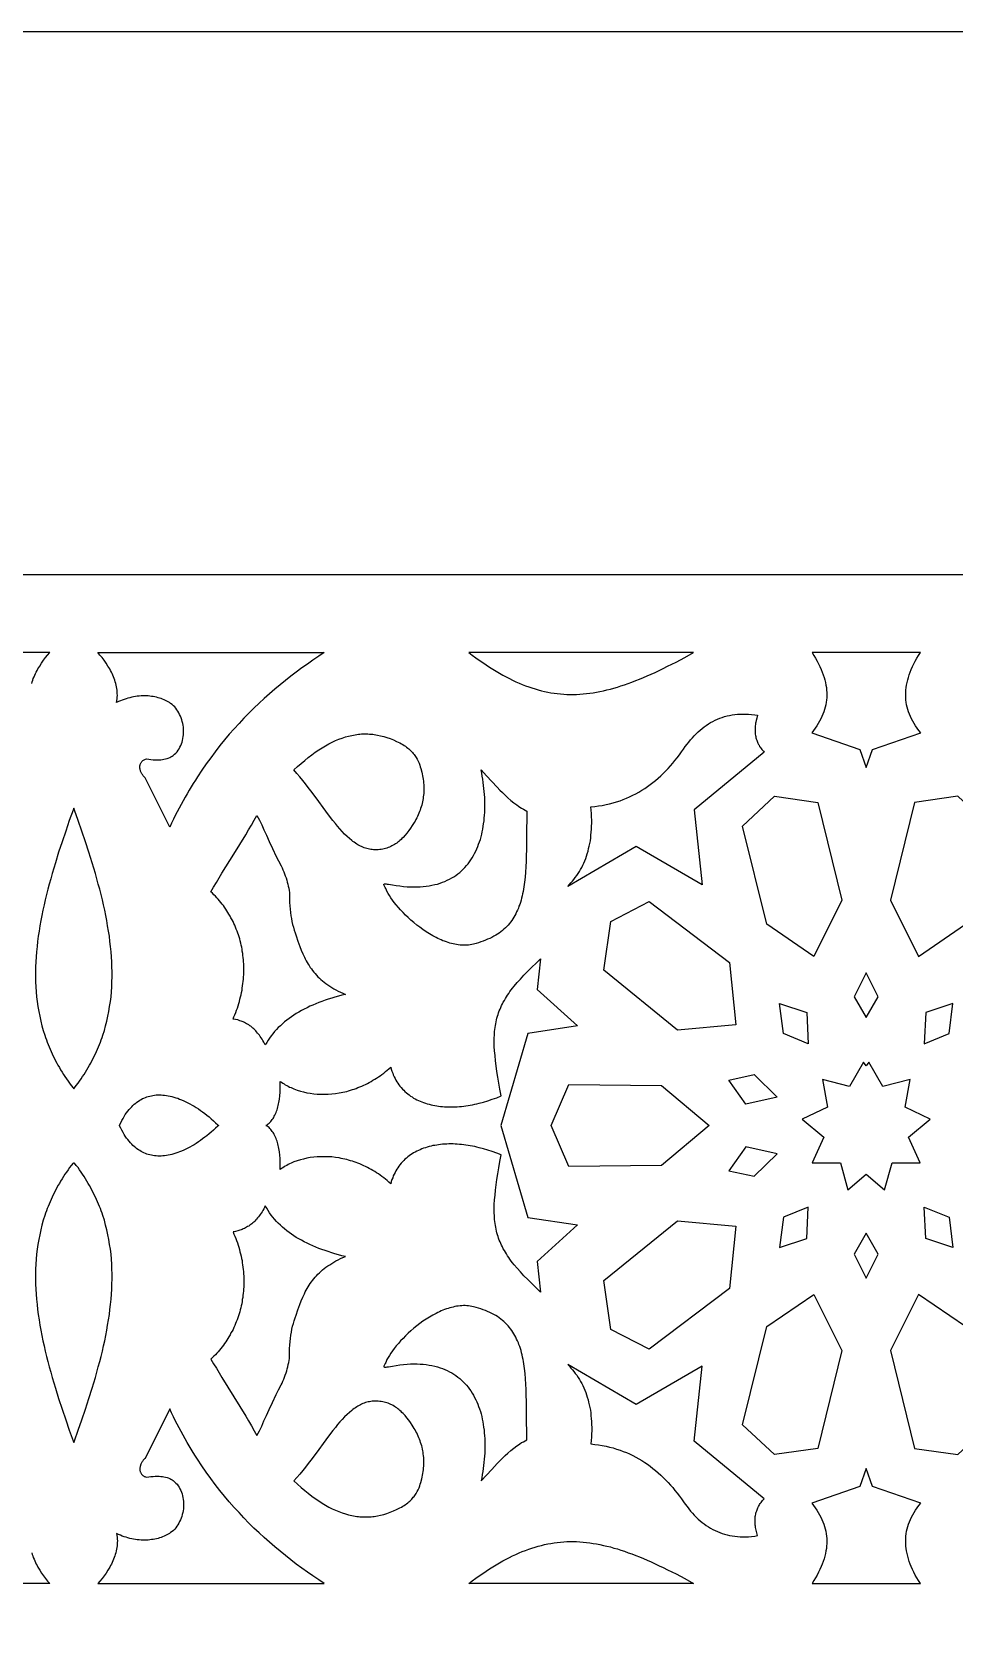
# Model space of a CAD drawing. Extents: x -580 to 580, y -400 to 400.
# Drawn here: x 150.5 to 209.9, y 297.4 to 400 of the extents above; entities that cross this region are included whole.
import ezdxf

# ---------------------------------------------------------------- set-up
doc = ezdxf.new("R2010")
doc.units = 0
doc.layers.add('LAYER_1', color=18, linetype='CONTINUOUS')
doc.layers.add('LAYER_2', color=174, linetype='CONTINUOUS')

msp = doc.modelspace()

# ---------------------------------------------------------------- linework, layer by layer
at = {"layer": 'LAYER_1'}
for points in [[(-580, -400), (580, -400), (580, 400), (-580, 400)], [(169.35, 360), (168.99, 359.76), (168.62, 359.51), (168.26, 359.26), (167.91, 359.01), (167.55, 358.74), (167.2, 358.48), (166.85, 358.2), (166.5, 357.92), (166.16, 357.64), (165.82, 357.34), (165.48, 357.04), (165.15, 356.74), (164.82, 356.42), (164.5, 356.1), (164.17, 355.77), (163.86, 355.43), (163.54, 355.09), (163.23, 354.73), (162.93, 354.37), (162.63, 354), (162.33, 353.61), (162.04, 353.22), (161.75, 352.82), (161.47, 352.41), (161.19, 351.99), (161.05, 351.78), (160.91, 351.56), (160.78, 351.34), (160.65, 351.12), (160.52, 350.9), (160.38, 350.67), (160.26, 350.44), (160.13, 350.21), (160, 349.97), (159.88, 349.73), (159.75, 349.49), (159.63, 349.25), (159.51, 349), (159.39, 348.75), (157.81, 351.93), (157.77, 351.97), (157.73, 352.01), (157.69, 352.05), (157.66, 352.09), (157.63, 352.13), (157.6, 352.18), (157.57, 352.22), (157.55, 352.27), (157.53, 352.31), (157.51, 352.36), (157.5, 352.4), (157.49, 352.45), (157.48, 352.49), (157.47, 352.54), (157.47, 352.58), (157.47, 352.63), (157.47, 352.67), (157.47, 352.71), (157.48, 352.75), (157.49, 352.79), (157.51, 352.83), (157.53, 352.87), (157.55, 352.91), (157.57, 352.94), (157.6, 352.98), (157.63, 353.01), (157.66, 353.04), (157.7, 353.06), (157.74, 353.09), (157.79, 353.11), (157.84, 353.13), (157.89, 353.15), (158.04, 353.12), (158.18, 353.1), (158.32, 353.09), (158.45, 353.08), (158.58, 353.08), (158.7, 353.08), (158.81, 353.09), (158.92, 353.1), (159.02, 353.12), (159.12, 353.14), (159.22, 353.16), (159.3, 353.19), (159.39, 353.23), (159.47, 353.27), (159.54, 353.31), (159.61, 353.36), (159.7, 353.44), (159.79, 353.52), (159.86, 353.6), (159.93, 353.7), (160, 353.79), (160.05, 353.9), (160.1, 354), (160.15, 354.11), (160.19, 354.22), (160.22, 354.34), (160.24, 354.46), (160.26, 354.58), (160.28, 354.7), (160.28, 354.82), (160.28, 354.94), (160.28, 355.07), (160.27, 355.19), (160.25, 355.31), (160.23, 355.43), (160.2, 355.55), (160.17, 355.67), (160.13, 355.79), (160.08, 355.9), (160.03, 356.01), (159.98, 356.11), (159.92, 356.22), (159.85, 356.31), (159.78, 356.41), (159.71, 356.49), (159.63, 356.57), (159.54, 356.65), (159.45, 356.72), (159.37, 356.77), (159.29, 356.82), (159.21, 356.87), (159.12, 356.91), (159.03, 356.95), (158.93, 356.99), (158.84, 357.03), (158.74, 357.06), (158.64, 357.09), (158.54, 357.12), (158.43, 357.14), (158.32, 357.16), (158.22, 357.17), (158.11, 357.19), (158, 357.2), (157.88, 357.2), (157.77, 357.2), (157.65, 357.2), (157.54, 357.2), (157.42, 357.19), (157.3, 357.18), (157.18, 357.16), (157.06, 357.14), (156.94, 357.12), (156.82, 357.09), (156.7, 357.06), (156.58, 357.02), (156.46, 356.98), (156.33, 356.94), (156.21, 356.89), (156.09, 356.84), (155.97, 356.78), (155.99, 356.9), (156, 357.01), (156.01, 357.13), (156.02, 357.24), (156.01, 357.35), (156.01, 357.46), (156, 357.57), (155.98, 357.68), (155.96, 357.79), (155.94, 357.9), (155.91, 358.01), (155.88, 358.12), (155.85, 358.22), (155.81, 358.33), (155.77, 358.43), (155.73, 358.54), (155.68, 358.64), (155.63, 358.74), (155.58, 358.84), (155.53, 358.94), (155.41, 359.13), (155.29, 359.32), (155.16, 359.5), (155.03, 359.67), (154.89, 359.84), (154.75, 360)], [(178.66, 360), (178.89, 359.83), (179.11, 359.66), (179.34, 359.5), (179.56, 359.35), (179.78, 359.2), (180, 359.06), (180.22, 358.92), (180.43, 358.79), (180.65, 358.66), (180.86, 358.54), (181.07, 358.43), (181.28, 358.32), (181.49, 358.22), (181.7, 358.12), (181.91, 358.03), (182.11, 357.94), (182.32, 357.86), (182.53, 357.79), (182.73, 357.72), (182.94, 357.65), (183.14, 357.59), (183.34, 357.54), (183.55, 357.49), (183.75, 357.45), (183.96, 357.41), (184.16, 357.38), (184.37, 357.35), (184.57, 357.33), (184.78, 357.31), (184.99, 357.3), (185.19, 357.3), (185.4, 357.3), (185.61, 357.3), (185.82, 357.32), (186.04, 357.33), (186.25, 357.35), (186.46, 357.38), (186.68, 357.41), (186.9, 357.45), (187.12, 357.49), (187.34, 357.54), (187.56, 357.59), (187.79, 357.64), (188.01, 357.71), (188.24, 357.77), (188.47, 357.85), (188.71, 357.92), (188.94, 358.01), (189.18, 358.09), (189.43, 358.19), (189.67, 358.28), (189.92, 358.39), (190.17, 358.49), (190.42, 358.61), (190.68, 358.72), (190.94, 358.85), (191.2, 358.97), (191.47, 359.11), (191.74, 359.24), (192.02, 359.38), (192.58, 359.68), (193.15, 360)], [(204.28, 352.58), (204.69, 353.75), (207.79, 354.82), (207.67, 354.97), (207.56, 355.12), (207.46, 355.27), (207.37, 355.42), (207.28, 355.57), (207.2, 355.72), (207.13, 355.87), (207.07, 356.02), (207.01, 356.17), (206.96, 356.33), (206.92, 356.48), (206.88, 356.63), (206.86, 356.79), (206.84, 356.94), (206.82, 357.1), (206.82, 357.26), (206.82, 357.42), (206.83, 357.58), (206.85, 357.74), (206.87, 357.9), (206.91, 358.06), (206.95, 358.23), (207, 358.4), (207.05, 358.57), (207.11, 358.74), (207.18, 358.91), (207.26, 359.09), (207.35, 359.27), (207.44, 359.45), (207.54, 359.63), (207.65, 359.81), (207.77, 360), (204.28, 360), (200.79, 360), (200.9, 359.81), (201.01, 359.63), (201.11, 359.45), (201.21, 359.27), (201.29, 359.09), (201.37, 358.91), (201.44, 358.74), (201.5, 358.57), (201.56, 358.4), (201.61, 358.23), (201.65, 358.06), (201.68, 357.9), (201.71, 357.74), (201.72, 357.58), (201.73, 357.42), (201.74, 357.26), (201.73, 357.1), (201.72, 356.94), (201.7, 356.79), (201.67, 356.63), (201.64, 356.48), (201.59, 356.33), (201.54, 356.17), (201.49, 356.02), (201.42, 355.87), (201.35, 355.72), (201.27, 355.57), (201.19, 355.42), (201.09, 355.27), (200.99, 355.12), (200.88, 354.97), (200.77, 354.82), (203.86, 353.75)], [(185.04, 344.93), (185.15, 345.04), (185.25, 345.15), (185.35, 345.27), (185.44, 345.38), (185.53, 345.5), (185.62, 345.63), (185.71, 345.75), (185.79, 345.88), (185.87, 346.01), (185.94, 346.15), (186.01, 346.29), (186.08, 346.43), (186.14, 346.58), (186.2, 346.73), (186.25, 346.88), (186.3, 347.03), (186.35, 347.19), (186.39, 347.36), (186.43, 347.53), (186.47, 347.7), (186.5, 347.87), (186.52, 348.05), (186.54, 348.23), (186.56, 348.42), (186.57, 348.61), (186.58, 348.8), (186.59, 349), (186.59, 349.2), (186.58, 349.41), (186.57, 349.62), (186.56, 349.83), (186.54, 350.05), (186.79, 350.07), (187.03, 350.11), (187.27, 350.15), (187.51, 350.2), (187.74, 350.25), (187.97, 350.31), (188.19, 350.37), (188.41, 350.45), (188.62, 350.53), (188.83, 350.61), (189.03, 350.7), (189.24, 350.8), (189.43, 350.9), (189.63, 351.01), (189.81, 351.12), (190, 351.24), (190.18, 351.36), (190.36, 351.49), (190.53, 351.62), (190.7, 351.76), (190.87, 351.91), (191.04, 352.05), (191.2, 352.21), (191.35, 352.36), (191.51, 352.53), (191.66, 352.69), (191.81, 352.87), (191.95, 353.04), (192.1, 353.22), (192.24, 353.4), (192.37, 353.59), (192.51, 353.78), (192.62, 353.94), (192.73, 354.09), (192.85, 354.23), (192.96, 354.38), (193.08, 354.51), (193.2, 354.64), (193.32, 354.77), (193.45, 354.88), (193.58, 355), (193.71, 355.11), (193.84, 355.21), (193.97, 355.3), (194.11, 355.4), (194.25, 355.48), (194.39, 355.56), (194.54, 355.63), (194.69, 355.7), (194.84, 355.76), (194.99, 355.82), (195.15, 355.87), (195.31, 355.91), (195.47, 355.95), (195.64, 355.98), (195.81, 356), (195.98, 356.02), (196.16, 356.03), (196.33, 356.03), (196.52, 356.03), (196.7, 356.02), (196.89, 356.01), (197.09, 355.98), (197.28, 355.96), (197.23, 355.78), (197.18, 355.61), (197.17, 355.52), (197.15, 355.44), (197.14, 355.36), (197.13, 355.28), (197.12, 355.19), (197.11, 355.11), (197.11, 355.03), (197.11, 354.96), (197.12, 354.88), (197.12, 354.8), (197.13, 354.73), (197.14, 354.65), (197.16, 354.58), (197.17, 354.5), (197.19, 354.43), (197.22, 354.36), (197.24, 354.29), (197.27, 354.22), (197.3, 354.15), (197.33, 354.08), (197.37, 354.02), (197.41, 353.95), (197.45, 353.89), (197.5, 353.82), (197.54, 353.76), (197.59, 353.7), (197.65, 353.64), (197.7, 353.58), (193.2, 349.87), (193.7, 345.02), (189.46, 347.49)], [(167.38, 352.43), (167.62, 352.65), (167.86, 352.85), (168.09, 353.05), (168.32, 353.23), (168.55, 353.4), (168.77, 353.57), (168.99, 353.72), (169.21, 353.86), (169.43, 353.99), (169.65, 354.11), (169.87, 354.22), (170.08, 354.32), (170.29, 354.41), (170.5, 354.49), (170.71, 354.56), (170.92, 354.61), (171.13, 354.66), (171.24, 354.68), (171.34, 354.7), (171.44, 354.72), (171.55, 354.73), (171.65, 354.74), (171.75, 354.75), (171.85, 354.75), (171.96, 354.75), (172.06, 354.75), (172.16, 354.75), (172.26, 354.74), (172.37, 354.74), (172.47, 354.73), (172.57, 354.71), (172.67, 354.7), (172.78, 354.68), (172.98, 354.64), (173.19, 354.58), (173.39, 354.52), (173.6, 354.45), (173.81, 354.37), (174.01, 354.27), (174.22, 354.17), (174.32, 354.12), (174.41, 354.07), (174.5, 354.01), (174.58, 353.96), (174.66, 353.9), (174.73, 353.84), (174.8, 353.79), (174.87, 353.73), (174.93, 353.67), (174.99, 353.61), (175.04, 353.55), (175.09, 353.49), (175.14, 353.43), (175.19, 353.37), (175.27, 353.24), (175.34, 353.12), (175.4, 353), (175.46, 352.87), (175.5, 352.75), (175.54, 352.64), (175.58, 352.52), (175.63, 352.3), (175.66, 352.18), (175.69, 352.06), (175.71, 351.95), (175.73, 351.83), (175.74, 351.71), (175.75, 351.6), (175.76, 351.48), (175.77, 351.37), (175.77, 351.25), (175.77, 351.14), (175.76, 351.03), (175.76, 350.92), (175.75, 350.81), (175.73, 350.7), (175.72, 350.59), (175.7, 350.48), (175.68, 350.38), (175.65, 350.27), (175.63, 350.16), (175.6, 350.06), (175.56, 349.95), (175.53, 349.85), (175.49, 349.75), (175.45, 349.64), (175.4, 349.54), (175.36, 349.44), (175.31, 349.34), (175.26, 349.24), (175.2, 349.14), (175.15, 349.04), (175.02, 348.85), (174.91, 348.68), (174.8, 348.52), (174.68, 348.36), (174.56, 348.22), (174.43, 348.08), (174.36, 348.01), (174.3, 347.95), (174.23, 347.89), (174.16, 347.83), (174.09, 347.78), (174.02, 347.72), (173.94, 347.67), (173.87, 347.62), (173.79, 347.58), (173.71, 347.54), (173.63, 347.5), (173.55, 347.46), (173.47, 347.43), (173.38, 347.4), (173.3, 347.37), (173.21, 347.35), (173.12, 347.33), (173.02, 347.31), (172.93, 347.3), (172.83, 347.29), (172.73, 347.29), (172.62, 347.29), (172.53, 347.29), (172.44, 347.3), (172.35, 347.31), (172.27, 347.32), (172.18, 347.34), (172.09, 347.36), (172.01, 347.39), (171.92, 347.42), (171.84, 347.45), (171.76, 347.49), (171.68, 347.52), (171.6, 347.57), (171.52, 347.61), (171.44, 347.66), (171.36, 347.71), (171.28, 347.77), (171.2, 347.83), (171.12, 347.89), (170.97, 348.02), (170.82, 348.15), (170.66, 348.3), (170.51, 348.46), (170.36, 348.63), (170.21, 348.8), (170.07, 348.99), (169.91, 349.17), (169.76, 349.37), (169.46, 349.78), (168.82, 350.64), (168.49, 351.09), (168.31, 351.31), (168.14, 351.54), (167.96, 351.76), (167.77, 351.98), (167.58, 352.21)], [(173.75, 345.03), (173.99, 344.99), (174.23, 344.96), (174.46, 344.93), (174.69, 344.91), (174.91, 344.9), (175.12, 344.89), (175.33, 344.9), (175.53, 344.9), (175.73, 344.92), (175.92, 344.94), (176.11, 344.97), (176.29, 345), (176.47, 345.04), (176.64, 345.08), (176.81, 345.13), (176.97, 345.19), (177.13, 345.25), (177.28, 345.32), (177.43, 345.39), (177.57, 345.47), (177.7, 345.55), (177.83, 345.64), (177.96, 345.73), (178.08, 345.83), (178.2, 345.93), (178.31, 346.04), (178.42, 346.15), (178.52, 346.27), (178.62, 346.39), (178.71, 346.51), (178.8, 346.64), (178.89, 346.77), (178.97, 346.91), (179.04, 347.05), (179.12, 347.19), (179.18, 347.34), (179.25, 347.49), (179.3, 347.64), (179.36, 347.8), (179.41, 347.96), (179.46, 348.12), (179.5, 348.29), (179.53, 348.45), (179.57, 348.62), (179.6, 348.8), (179.62, 348.97), (179.65, 349.15), (179.66, 349.33), (179.68, 349.52), (179.69, 349.7), (179.7, 349.89), (179.7, 350.07), (179.7, 350.26), (179.69, 350.45), (179.69, 350.65), (179.67, 350.84), (179.66, 351.04), (179.64, 351.23), (179.62, 351.43), (179.59, 351.63), (179.57, 351.83), (179.53, 352.03), (179.5, 352.23), (179.46, 352.43), (179.81, 352.05), (180.15, 351.68), (180.49, 351.32), (180.66, 351.14), (180.83, 350.97), (181.01, 350.8), (181.19, 350.63), (181.37, 350.47), (181.56, 350.32), (181.76, 350.18), (181.86, 350.1), (181.96, 350.04), (182.07, 349.97), (182.18, 349.9), (182.29, 349.84), (182.4, 349.78), (182.39, 348.07), (182.39, 347.67), (182.38, 347.29), (182.37, 346.91), (182.36, 346.55), (182.34, 346.19), (182.32, 345.85), (182.29, 345.52), (182.26, 345.2), (182.21, 344.89), (182.19, 344.74), (182.16, 344.59), (182.13, 344.45), (182.1, 344.31), (182.07, 344.17), (182.03, 344.04), (181.99, 343.9), (181.95, 343.77), (181.9, 343.65), (181.86, 343.52), (181.81, 343.4), (181.75, 343.28), (181.7, 343.17), (181.64, 343.05), (181.57, 342.94), (181.5, 342.84), (181.43, 342.73), (181.36, 342.63), (181.28, 342.53), (181.2, 342.44), (181.11, 342.34), (181.02, 342.25), (180.93, 342.17), (180.83, 342.08), (180.73, 342), (180.62, 341.92), (180.51, 341.85), (180.4, 341.78), (180.28, 341.71), (180.15, 341.64), (180.02, 341.58), (179.88, 341.52), (179.74, 341.46), (179.6, 341.4), (179.45, 341.35), (179.29, 341.3), (179.13, 341.25), (178.96, 341.21), (178.86, 341.19), (178.75, 341.17), (178.65, 341.15), (178.54, 341.15), (178.43, 341.14), (178.32, 341.14), (178.21, 341.14), (178.1, 341.15), (177.99, 341.16), (177.88, 341.18), (177.77, 341.2), (177.66, 341.22), (177.55, 341.25), (177.44, 341.28), (177.33, 341.31), (177.22, 341.35), (177.11, 341.39), (177, 341.43), (176.88, 341.48), (176.78, 341.53), (176.67, 341.58), (176.56, 341.63), (176.34, 341.75), (176.13, 341.87), (175.92, 342), (175.71, 342.14), (175.51, 342.29), (175.32, 342.44), (175.13, 342.6), (174.94, 342.76), (174.76, 342.92), (174.59, 343.08), (174.43, 343.25), (174.27, 343.41), (174.13, 343.57), (173.99, 343.73), (173.86, 343.89), (173.75, 344.05), (173.64, 344.2), (173.55, 344.34), (173.46, 344.48), (173.39, 344.61), (173.34, 344.74), (173.31, 344.8), (173.28, 344.86), (173.23, 344.95), (173.21, 344.99), (173.2, 345.02), (173.19, 345.05), (173.19, 345.06), (173.2, 345.07), (173.2, 345.08), (173.21, 345.08), (173.24, 345.09), (173.28, 345.09), (173.34, 345.09), (173.41, 345.08), (173.5, 345.07)], [(198.37, 350.74), (201.16, 350.34), (202.71, 344.03), (200.91, 340.42), (197.87, 342.49), (196.3, 348.82)], [(210.19, 350.74), (207.39, 350.34), (205.84, 344.03), (207.65, 340.42), (210.68, 342.49), (212.25, 348.82)], [(153.21, 331.89), (153.26, 331.95), (153.37, 332.09), (153.48, 332.24), (153.58, 332.38), (153.68, 332.53), (153.78, 332.67), (153.87, 332.81), (153.97, 332.96), (154.05, 333.11), (154.14, 333.25), (154.22, 333.4), (154.31, 333.54), (154.38, 333.69), (154.46, 333.84), (154.53, 333.99), (154.6, 334.14), (154.67, 334.28), (154.74, 334.43), (154.8, 334.58), (154.86, 334.73), (154.92, 334.88), (154.98, 335.03), (155.03, 335.18), (155.08, 335.33), (155.18, 335.64), (155.26, 335.95), (155.34, 336.25), (155.41, 336.56), (155.47, 336.87), (155.52, 337.19), (155.57, 337.5), (155.61, 337.82), (155.63, 338.13), (155.66, 338.45), (155.67, 338.77), (155.68, 339.09), (155.68, 339.42), (155.67, 339.74), (155.66, 340.07), (155.64, 340.39), (155.61, 340.72), (155.58, 341.05), (155.54, 341.38), (155.5, 341.72), (155.45, 342.05), (155.39, 342.38), (155.33, 342.72), (155.27, 343.05), (155.2, 343.39), (155.13, 343.73), (155.05, 344.07), (154.97, 344.41), (154.88, 344.74), (154.79, 345.08), (154.7, 345.42), (154.6, 345.76), (154.5, 346.1), (154.4, 346.44), (154.18, 347.13), (153.96, 347.81), (153.73, 348.49), (153.49, 349.17), (153.25, 349.85), (153.21, 349.96), (153.21, 349.95), (153.21, 349.96), (153.17, 349.85), (152.92, 349.17), (152.69, 348.49), (152.46, 347.81), (152.23, 347.13), (152.02, 346.44), (151.92, 346.1), (151.82, 345.76), (151.72, 345.42), (151.63, 345.08), (151.54, 344.74), (151.45, 344.41), (151.37, 344.07), (151.29, 343.73), (151.22, 343.39), (151.15, 343.05), (151.08, 342.72), (151.02, 342.38), (150.97, 342.05), (150.92, 341.72), (150.87, 341.38), (150.84, 341.05), (150.8, 340.72), (150.78, 340.39), (150.76, 340.07), (150.75, 339.74), (150.74, 339.42), (150.74, 339.09), (150.75, 338.77), (150.76, 338.45), (150.78, 338.13), (150.81, 337.82), (150.85, 337.5), (150.89, 337.19), (150.95, 336.87), (151.01, 336.56), (151.08, 336.25), (151.15, 335.95), (151.24, 335.64), (151.34, 335.33), (151.39, 335.18), (151.44, 335.03), (151.5, 334.88), (151.55, 334.73), (151.62, 334.58), (151.68, 334.43), (151.74, 334.28), (151.81, 334.14), (151.88, 333.99), (151.96, 333.84), (152.03, 333.69), (152.11, 333.54), (152.19, 333.4), (152.28, 333.25), (152.36, 333.11), (152.45, 332.96), (152.54, 332.81), (152.64, 332.67), (152.74, 332.53), (152.84, 332.38), (152.94, 332.24), (153.05, 332.09), (153.16, 331.95)], [(162.05, 344.58), (162.22, 344.87), (162.4, 345.17), (162.76, 345.77), (163.52, 347), (163.91, 347.63), (164.29, 348.25), (164.47, 348.57), (164.66, 348.88), (164.83, 349.19), (165, 349.5), (165.09, 349.35), (165.17, 349.2), (165.32, 348.89), (165.46, 348.57), (165.62, 348.22), (165.8, 347.83), (166.01, 347.38), (166.26, 346.86), (166.4, 346.57), (166.57, 346.25), (166.63, 346.13), (166.69, 346), (166.74, 345.87), (166.79, 345.74), (166.84, 345.61), (166.89, 345.48), (166.93, 345.34), (166.97, 345.21), (167, 345.08), (167.03, 344.94), (167.06, 344.81), (167.08, 344.67), (167.1, 344.54), (167.11, 344.4), (167.12, 344.27), (167.12, 344.14), (167.12, 343.9), (167.13, 343.68), (167.15, 343.46), (167.17, 343.25), (167.2, 343.04), (167.23, 342.85), (167.27, 342.66), (167.31, 342.47), (167.36, 342.29), (167.41, 342.11), (167.47, 341.93), (167.53, 341.75), (167.65, 341.4), (167.78, 341.05), (167.87, 340.82), (167.97, 340.59), (168.07, 340.36), (168.13, 340.25), (168.19, 340.14), (168.25, 340.03), (168.31, 339.92), (168.38, 339.82), (168.45, 339.71), (168.52, 339.61), (168.6, 339.51), (168.68, 339.41), (168.76, 339.31), (168.85, 339.21), (168.94, 339.11), (169.04, 339.02), (169.14, 338.93), (169.24, 338.84), (169.35, 338.75), (169.46, 338.66), (169.58, 338.58), (169.7, 338.49), (169.83, 338.41), (169.96, 338.33), (170.1, 338.26), (170.25, 338.18), (170.4, 338.11), (170.55, 338.04), (170.72, 337.97), (170.49, 337.91), (170.26, 337.85), (170.04, 337.79), (169.83, 337.73), (169.61, 337.66), (169.41, 337.59), (169.2, 337.52), (169, 337.44), (168.8, 337.36), (168.61, 337.28), (168.42, 337.2), (168.24, 337.11), (168.06, 337.02), (167.89, 336.93), (167.72, 336.83), (167.55, 336.74), (167.39, 336.63), (167.23, 336.53), (167.08, 336.42), (166.93, 336.31), (166.79, 336.19), (166.65, 336.08), (166.52, 335.95), (166.39, 335.83), (166.27, 335.7), (166.15, 335.57), (166.04, 335.43), (165.93, 335.3), (165.83, 335.15), (165.73, 335.01), (165.64, 334.86), (165.55, 334.71), (165.5, 334.81), (165.45, 334.9), (165.39, 335), (165.34, 335.08), (165.28, 335.17), (165.23, 335.25), (165.17, 335.33), (165.11, 335.41), (165.05, 335.48), (164.99, 335.55), (164.93, 335.62), (164.87, 335.68), (164.81, 335.74), (164.74, 335.8), (164.68, 335.85), (164.61, 335.91), (164.55, 335.95), (164.48, 336), (164.41, 336.04), (164.34, 336.08), (164.27, 336.12), (164.21, 336.16), (164.13, 336.19), (164.06, 336.22), (163.99, 336.25), (163.92, 336.27), (163.77, 336.32), (163.62, 336.35), (163.47, 336.38), (163.53, 336.52), (163.59, 336.66), (163.65, 336.81), (163.7, 336.95), (163.75, 337.09), (163.8, 337.23), (163.84, 337.38), (163.88, 337.52), (163.92, 337.66), (163.96, 337.81), (163.99, 337.95), (164.02, 338.09), (164.05, 338.23), (164.07, 338.38), (164.09, 338.52), (164.11, 338.66), (164.13, 338.8), (164.14, 338.94), (164.15, 339.09), (164.16, 339.23), (164.17, 339.37), (164.17, 339.51), (164.17, 339.65), (164.17, 339.79), (164.16, 339.93), (164.15, 340.06), (164.14, 340.2), (164.13, 340.34), (164.11, 340.47), (164.1, 340.61), (164.07, 340.75), (164.05, 340.88), (164.03, 341.01), (164, 341.15), (163.97, 341.28), (163.93, 341.41), (163.9, 341.54), (163.86, 341.67), (163.82, 341.8), (163.77, 341.92), (163.73, 342.05), (163.68, 342.17), (163.63, 342.3), (163.58, 342.42), (163.52, 342.54), (163.47, 342.66), (163.41, 342.78), (163.34, 342.9), (163.28, 343.02), (163.21, 343.13), (163.14, 343.25), (163.07, 343.36), (163, 343.47), (162.93, 343.58), (162.85, 343.69), (162.77, 343.79), (162.69, 343.9), (162.6, 344), (162.52, 344.1), (162.43, 344.2), (162.34, 344.3), (162.24, 344.39), (162.15, 344.49)], [(187.36, 339.52), (187.82, 342.67), (190.29, 343.95), (195.47, 340.03), (195.87, 336.01), (192.11, 335.67)], [(165.59, 329.52), (165.6, 329.52), (165.59, 329.53), (165.61, 329.53), (165.67, 329.57), (165.73, 329.62), (165.79, 329.67), (165.85, 329.72), (165.9, 329.78), (165.95, 329.84), (166, 329.9), (166.05, 329.97), (166.09, 330.04), (166.13, 330.12), (166.17, 330.19), (166.21, 330.27), (166.25, 330.36), (166.28, 330.44), (166.31, 330.53), (166.34, 330.62), (166.36, 330.72), (166.38, 330.81), (166.41, 330.91), (166.42, 331.01), (166.46, 331.22), (166.48, 331.43), (166.5, 331.66), (166.51, 331.89), (166.51, 332.12), (166.5, 332.36), (166.59, 332.31), (166.67, 332.25), (166.76, 332.2), (166.84, 332.14), (166.93, 332.09), (167.02, 332.05), (167.12, 332), (167.21, 331.96), (167.31, 331.92), (167.4, 331.88), (167.6, 331.8), (167.81, 331.74), (168.02, 331.68), (168.23, 331.63), (168.45, 331.6), (168.67, 331.57), (168.9, 331.54), (169.13, 331.53), (169.36, 331.53), (169.6, 331.54), (169.83, 331.56), (170.07, 331.58), (170.31, 331.62), (170.43, 331.64), (170.55, 331.67), (170.68, 331.69), (170.8, 331.72), (170.92, 331.76), (171.04, 331.79), (171.16, 331.83), (171.28, 331.87), (171.4, 331.91), (171.52, 331.96), (171.65, 332.01), (171.77, 332.06), (171.89, 332.11), (172.01, 332.17), (172.13, 332.23), (172.25, 332.29), (172.37, 332.36), (172.49, 332.43), (172.6, 332.5), (172.72, 332.57), (172.84, 332.65), (172.95, 332.73), (173.07, 332.81), (173.18, 332.9), (173.3, 332.99), (173.41, 333.08), (173.52, 333.17), (173.64, 333.27), (173.67, 333.14), (173.71, 333.02), (173.76, 332.9), (173.8, 332.78), (173.85, 332.66), (173.91, 332.55), (173.97, 332.45), (174.03, 332.34), (174.09, 332.24), (174.16, 332.14), (174.23, 332.05), (174.31, 331.96), (174.39, 331.87), (174.47, 331.79), (174.55, 331.71), (174.64, 331.63), (174.73, 331.56), (174.82, 331.49), (174.91, 331.42), (175.01, 331.36), (175.11, 331.29), (175.21, 331.24), (175.31, 331.18), (175.42, 331.13), (175.53, 331.08), (175.64, 331.04), (175.75, 331), (175.87, 330.96), (175.99, 330.92), (176.11, 330.89), (176.23, 330.86), (176.35, 330.83), (176.47, 330.81), (176.6, 330.78), (176.72, 330.77), (176.85, 330.75), (176.98, 330.74), (177.11, 330.73), (177.25, 330.72), (177.38, 330.72), (177.51, 330.72), (177.65, 330.72), (177.79, 330.72), (177.92, 330.73), (178.06, 330.74), (178.2, 330.75), (178.34, 330.77), (178.48, 330.79), (178.62, 330.81), (178.76, 330.83), (178.91, 330.86), (179.05, 330.89), (179.19, 330.92), (179.33, 330.95), (179.62, 331.03), (179.9, 331.11), (180.18, 331.21), (180.47, 331.31), (180.75, 331.43), (180.67, 331.85), (180.6, 332.25), (180.54, 332.64), (180.48, 333), (180.43, 333.36), (180.39, 333.69), (180.36, 334.02), (180.33, 334.33), (180.31, 334.62), (180.31, 334.91), (180.31, 335.05), (180.31, 335.19), (180.32, 335.32), (180.32, 335.45), (180.33, 335.58), (180.35, 335.71), (180.36, 335.84), (180.38, 335.96), (180.4, 336.08), (180.43, 336.2), (180.45, 336.32), (180.48, 336.44), (180.52, 336.56), (180.55, 336.68), (180.59, 336.79), (180.63, 336.91), (180.68, 337.02), (180.73, 337.13), (180.78, 337.25), (180.83, 337.36), (180.89, 337.47), (180.96, 337.58), (181.02, 337.7), (181.09, 337.81), (181.16, 337.92), (181.24, 338.03), (181.32, 338.15), (181.4, 338.26), (181.49, 338.38), (181.58, 338.49), (181.78, 338.73), (181.99, 338.96), (182.21, 339.21), (182.46, 339.46), (182.72, 339.72), (183, 339.98), (183.29, 340.26), (183.08, 338.29), (185.66, 335.94), (182.47, 335.44), (180.74, 329.52), (182.47, 323.6), (185.66, 323.11), (183.08, 320.75), (183.29, 318.78), (183, 319.06), (182.72, 319.33), (182.46, 319.59), (182.21, 319.84), (181.99, 320.08), (181.78, 320.32), (181.58, 320.55), (181.49, 320.67), (181.4, 320.78), (181.32, 320.9), (181.24, 321.01), (181.16, 321.12), (181.09, 321.24), (181.02, 321.35), (180.96, 321.46), (180.89, 321.57), (180.83, 321.69), (180.78, 321.8), (180.73, 321.91), (180.68, 322.02), (180.63, 322.14), (180.59, 322.25), (180.55, 322.37), (180.52, 322.48), (180.48, 322.6), (180.45, 322.72), (180.43, 322.84), (180.4, 322.96), (180.38, 323.08), (180.36, 323.21), (180.35, 323.34), (180.33, 323.46), (180.32, 323.59), (180.32, 323.73), (180.31, 323.86), (180.31, 324), (180.31, 324.14), (180.31, 324.42), (180.33, 324.72), (180.36, 325.03), (180.39, 325.35), (180.43, 325.69), (180.48, 326.04), (180.54, 326.41), (180.6, 326.8), (180.67, 327.2), (180.75, 327.62), (180.47, 327.73), (180.18, 327.84), (179.9, 327.93), (179.62, 328.02), (179.33, 328.09), (179.19, 328.13), (179.05, 328.16), (178.91, 328.19), (178.76, 328.21), (178.62, 328.24), (178.48, 328.26), (178.34, 328.28), (178.2, 328.29), (178.06, 328.3), (177.92, 328.31), (177.79, 328.32), (177.65, 328.33), (177.51, 328.33), (177.38, 328.33), (177.25, 328.32), (177.11, 328.32), (176.98, 328.31), (176.85, 328.29), (176.72, 328.28), (176.6, 328.26), (176.47, 328.24), (176.35, 328.22), (176.23, 328.19), (176.11, 328.16), (175.99, 328.13), (175.87, 328.09), (175.75, 328.05), (175.64, 328.01), (175.53, 327.96), (175.42, 327.91), (175.31, 327.86), (175.21, 327.81), (175.11, 327.75), (175.01, 327.69), (174.91, 327.63), (174.82, 327.56), (174.73, 327.49), (174.64, 327.41), (174.55, 327.34), (174.47, 327.26), (174.39, 327.17), (174.31, 327.09), (174.23, 326.99), (174.16, 326.9), (174.09, 326.8), (174.03, 326.7), (173.97, 326.6), (173.91, 326.49), (173.85, 326.38), (173.8, 326.27), (173.76, 326.15), (173.71, 326.03), (173.67, 325.9), (173.64, 325.77), (173.52, 325.87), (173.41, 325.97), (173.3, 326.06), (173.18, 326.15), (173.07, 326.23), (172.95, 326.32), (172.84, 326.4), (172.72, 326.47), (172.6, 326.55), (172.49, 326.62), (172.37, 326.69), (172.25, 326.75), (172.13, 326.81), (172.01, 326.87), (171.89, 326.93), (171.77, 326.98), (171.65, 327.04), (171.52, 327.09), (171.4, 327.13), (171.28, 327.17), (171.16, 327.22), (171.04, 327.25), (170.92, 327.29), (170.8, 327.32), (170.68, 327.35), (170.55, 327.38), (170.43, 327.4), (170.31, 327.43), (170.07, 327.46), (169.83, 327.49), (169.6, 327.51), (169.36, 327.51), (169.13, 327.51), (168.9, 327.5), (168.67, 327.48), (168.45, 327.45), (168.23, 327.41), (168.02, 327.36), (167.81, 327.31), (167.6, 327.24), (167.4, 327.17), (167.31, 327.13), (167.21, 327.09), (167.12, 327.04), (167.02, 327), (166.93, 326.95), (166.84, 326.9), (166.76, 326.85), (166.67, 326.8), (166.59, 326.74), (166.5, 326.68), (166.51, 326.92), (166.51, 327.16), (166.5, 327.39), (166.48, 327.61), (166.46, 327.83), (166.42, 328.04), (166.41, 328.14), (166.38, 328.23), (166.36, 328.33), (166.34, 328.42), (166.31, 328.51), (166.28, 328.6), (166.25, 328.69), (166.21, 328.77), (166.17, 328.85), (166.13, 328.93), (166.09, 329), (166.05, 329.07), (166, 329.14), (165.95, 329.2), (165.9, 329.27), (165.85, 329.32), (165.79, 329.38), (165.73, 329.43), (165.67, 329.47), (165.61, 329.52)], [(204.28, 336.47), (205.04, 337.82), (204.28, 339.36), (203.51, 337.82)], [(200.53, 334.79), (198.94, 335.44), (198.68, 337.39), (200.44, 336.81)], [(208.02, 334.79), (209.62, 335.44), (209.87, 337.39), (208.11, 336.81)], [(204.28, 326.38), (205.46, 325.38), (205.95, 327.12), (207.75, 327.11), (207.01, 328.76), (208.4, 329.92), (206.78, 330.7), (207.1, 332.48), (205.35, 332.04), (204.45, 333.6), (204.28, 333.37), (204.11, 333.6), (203.21, 332.04), (201.46, 332.48), (201.78, 330.7), (200.15, 329.92), (201.54, 328.76), (200.8, 327.11), (202.61, 327.12), (203.1, 325.38)], [(198.53, 331.35), (196.52, 330.9), (195.43, 332.44), (197.05, 332.8)], [(156.86, 330.64), (156.94, 330.72), (157.02, 330.81), (157.11, 330.89), (157.2, 330.96), (157.28, 331.03), (157.37, 331.09), (157.46, 331.15), (157.55, 331.2), (157.64, 331.25), (157.73, 331.29), (157.83, 331.33), (157.92, 331.36), (158.01, 331.39), (158.11, 331.42), (158.21, 331.44), (158.31, 331.46), (158.41, 331.47), (158.52, 331.49), (158.62, 331.49), (158.73, 331.49), (158.84, 331.49), (158.95, 331.48), (159.06, 331.47), (159.18, 331.46), (159.29, 331.44), (159.41, 331.41), (159.53, 331.38), (159.66, 331.35), (159.78, 331.31), (159.91, 331.27), (160.03, 331.22), (160.16, 331.17), (160.29, 331.11), (160.42, 331.05), (160.56, 330.99), (160.69, 330.92), (160.83, 330.84), (160.96, 330.76), (161.1, 330.68), (161.24, 330.59), (161.37, 330.49), (161.51, 330.39), (161.65, 330.29), (161.79, 330.18), (161.93, 330.07), (162.07, 329.95), (162.21, 329.83), (162.35, 329.7), (162.49, 329.57), (162.55, 329.52), (162.49, 329.47), (162.35, 329.34), (162.21, 329.22), (162.07, 329.09), (161.93, 328.98), (161.79, 328.86), (161.65, 328.76), (161.51, 328.65), (161.37, 328.55), (161.24, 328.46), (161.1, 328.37), (160.96, 328.28), (160.83, 328.2), (160.69, 328.13), (160.56, 328.06), (160.42, 327.99), (160.29, 327.93), (160.16, 327.87), (160.03, 327.82), (159.91, 327.77), (159.78, 327.73), (159.66, 327.69), (159.53, 327.66), (159.41, 327.63), (159.29, 327.61), (159.18, 327.59), (159.06, 327.57), (158.95, 327.56), (158.84, 327.55), (158.73, 327.55), (158.62, 327.55), (158.52, 327.56), (158.41, 327.57), (158.31, 327.58), (158.21, 327.6), (158.11, 327.63), (158.01, 327.65), (157.92, 327.68), (157.83, 327.72), (157.73, 327.76), (157.64, 327.8), (157.55, 327.85), (157.46, 327.9), (157.37, 327.96), (157.28, 328.02), (157.2, 328.09), (157.11, 328.16), (157.02, 328.24), (156.94, 328.32), (156.86, 328.41), (156.77, 328.5), (156.69, 328.61), (156.61, 328.71), (156.53, 328.83), (156.46, 328.95), (156.38, 329.07), (156.3, 329.21), (156.23, 329.35), (156.16, 329.49), (156.15, 329.52), (156.16, 329.55), (156.23, 329.7), (156.3, 329.84), (156.38, 329.97), (156.46, 330.1), (156.53, 330.22), (156.61, 330.33), (156.69, 330.44), (156.77, 330.54)], [(194.16, 329.52), (191.09, 326.95), (185.12, 326.87), (183.97, 329.52), (185.12, 332.17), (191.09, 332.09)], [(198.53, 327.69), (196.52, 328.15), (195.43, 326.6), (197.05, 326.25)], [(153.21, 309.09), (153.21, 309.09), (153.25, 309.2), (153.49, 309.88), (153.73, 310.56), (153.96, 311.24), (154.18, 311.92), (154.4, 312.6), (154.5, 312.94), (154.6, 313.28), (154.7, 313.62), (154.79, 313.96), (154.88, 314.3), (154.97, 314.64), (155.05, 314.98), (155.13, 315.32), (155.2, 315.65), (155.27, 315.99), (155.33, 316.33), (155.39, 316.66), (155.45, 317), (155.5, 317.33), (155.54, 317.66), (155.58, 317.99), (155.61, 318.32), (155.64, 318.65), (155.66, 318.98), (155.67, 319.3), (155.68, 319.63), (155.68, 319.95), (155.67, 320.27), (155.66, 320.59), (155.63, 320.91), (155.61, 321.23), (155.57, 321.55), (155.52, 321.86), (155.47, 322.17), (155.41, 322.48), (155.34, 322.79), (155.26, 323.1), (155.18, 323.41), (155.08, 323.71), (155.03, 323.86), (154.98, 324.01), (154.92, 324.16), (154.86, 324.31), (154.8, 324.46), (154.74, 324.61), (154.67, 324.76), (154.6, 324.91), (154.53, 325.06), (154.46, 325.21), (154.38, 325.35), (154.31, 325.5), (154.22, 325.65), (154.14, 325.79), (154.05, 325.94), (153.97, 326.09), (153.87, 326.23), (153.78, 326.38), (153.68, 326.52), (153.58, 326.66), (153.48, 326.81), (153.37, 326.95), (153.26, 327.09), (153.24, 327.12), (153.21, 327.09), (153.18, 327.12), (153.16, 327.09), (153.05, 326.95), (152.94, 326.81), (152.84, 326.66), (152.74, 326.52), (152.64, 326.38), (152.54, 326.23), (152.45, 326.09), (152.36, 325.94), (152.28, 325.79), (152.19, 325.65), (152.11, 325.5), (152.03, 325.35), (151.96, 325.21), (151.88, 325.06), (151.81, 324.91), (151.74, 324.76), (151.68, 324.61), (151.62, 324.46), (151.55, 324.31), (151.5, 324.16), (151.44, 324.01), (151.39, 323.86), (151.34, 323.71), (151.24, 323.41), (151.15, 323.1), (151.08, 322.79), (151.01, 322.48), (150.95, 322.17), (150.89, 321.86), (150.85, 321.55), (150.81, 321.23), (150.78, 320.91), (150.76, 320.59), (150.75, 320.27), (150.74, 319.95), (150.74, 319.63), (150.75, 319.3), (150.76, 318.98), (150.78, 318.65), (150.8, 318.32), (150.84, 317.99), (150.87, 317.66), (150.92, 317.33), (150.97, 317), (151.02, 316.66), (151.08, 316.33), (151.15, 315.99), (151.22, 315.65), (151.29, 315.32), (151.37, 314.98), (151.45, 314.64), (151.54, 314.3), (151.63, 313.96), (151.72, 313.62), (151.82, 313.28), (151.92, 312.94), (152.02, 312.6), (152.23, 311.92), (152.46, 311.24), (152.69, 310.56), (152.92, 309.88), (153.17, 309.2), (153.21, 309.09)], [(162.05, 314.46), (162.22, 314.17), (162.4, 313.88), (162.76, 313.28), (163.52, 312.04), (163.91, 311.42), (164.29, 310.79), (164.47, 310.48), (164.66, 310.16), (164.83, 309.85), (165, 309.54), (165.09, 309.7), (165.17, 309.85), (165.32, 310.15), (165.46, 310.48), (165.62, 310.83), (165.8, 311.22), (166.01, 311.67), (166.26, 312.19), (166.4, 312.48), (166.57, 312.8), (166.63, 312.92), (166.69, 313.05), (166.74, 313.17), (166.79, 313.3), (166.84, 313.44), (166.89, 313.57), (166.93, 313.7), (166.97, 313.84), (167, 313.97), (167.03, 314.11), (167.06, 314.24), (167.08, 314.37), (167.1, 314.51), (167.11, 314.64), (167.12, 314.77), (167.12, 314.9), (167.12, 315.14), (167.13, 315.37), (167.15, 315.59), (167.17, 315.8), (167.2, 316), (167.23, 316.2), (167.27, 316.39), (167.31, 316.58), (167.36, 316.76), (167.41, 316.94), (167.47, 317.12), (167.53, 317.29), (167.65, 317.64), (167.78, 317.99), (167.87, 318.23), (167.97, 318.46), (168.07, 318.68), (168.13, 318.8), (168.19, 318.91), (168.25, 319.02), (168.31, 319.12), (168.38, 319.23), (168.45, 319.33), (168.52, 319.44), (168.6, 319.54), (168.68, 319.64), (168.76, 319.74), (168.85, 319.84), (168.94, 319.93), (169.04, 320.03), (169.14, 320.12), (169.24, 320.21), (169.35, 320.3), (169.46, 320.38), (169.58, 320.47), (169.7, 320.55), (169.83, 320.63), (169.96, 320.71), (170.1, 320.79), (170.25, 320.86), (170.4, 320.94), (170.55, 321.01), (170.72, 321.08), (170.49, 321.13), (170.26, 321.19), (170.04, 321.25), (169.83, 321.32), (169.61, 321.39), (169.41, 321.46), (169.2, 321.53), (169, 321.6), (168.8, 321.68), (168.61, 321.76), (168.42, 321.85), (168.24, 321.93), (168.06, 322.02), (167.89, 322.12), (167.72, 322.21), (167.55, 322.31), (167.39, 322.41), (167.23, 322.52), (167.08, 322.63), (166.93, 322.74), (166.79, 322.85), (166.65, 322.97), (166.52, 323.09), (166.39, 323.22), (166.27, 323.34), (166.15, 323.48), (166.04, 323.61), (165.93, 323.75), (165.83, 323.89), (165.73, 324.04), (165.64, 324.19), (165.55, 324.34), (165.5, 324.24), (165.45, 324.14), (165.39, 324.05), (165.34, 323.96), (165.28, 323.87), (165.23, 323.79), (165.17, 323.71), (165.11, 323.64), (165.05, 323.56), (164.99, 323.49), (164.93, 323.43), (164.87, 323.36), (164.81, 323.3), (164.74, 323.25), (164.68, 323.19), (164.61, 323.14), (164.55, 323.09), (164.48, 323.04), (164.41, 323), (164.34, 322.96), (164.27, 322.92), (164.21, 322.89), (164.13, 322.85), (164.06, 322.82), (163.99, 322.8), (163.92, 322.77), (163.77, 322.73), (163.62, 322.69), (163.47, 322.66), (163.53, 322.52), (163.59, 322.38), (163.65, 322.24), (163.7, 322.1), (163.75, 321.95), (163.8, 321.81), (163.84, 321.67), (163.88, 321.53), (163.92, 321.38), (163.96, 321.24), (163.99, 321.1), (164.02, 320.95), (164.05, 320.81), (164.07, 320.67), (164.09, 320.53), (164.11, 320.38), (164.13, 320.24), (164.14, 320.1), (164.15, 319.96), (164.16, 319.82), (164.17, 319.68), (164.17, 319.54), (164.17, 319.4), (164.17, 319.26), (164.16, 319.12), (164.15, 318.98), (164.14, 318.84), (164.13, 318.71), (164.11, 318.57), (164.1, 318.43), (164.07, 318.3), (164.05, 318.17), (164.03, 318.03), (164, 317.9), (163.97, 317.77), (163.93, 317.64), (163.9, 317.51), (163.86, 317.38), (163.82, 317.25), (163.77, 317.12), (163.73, 317), (163.68, 316.87), (163.63, 316.75), (163.58, 316.62), (163.52, 316.5), (163.47, 316.38), (163.41, 316.26), (163.34, 316.15), (163.28, 316.03), (163.21, 315.91), (163.14, 315.8), (163.07, 315.69), (163, 315.58), (162.93, 315.47), (162.85, 315.36), (162.77, 315.25), (162.69, 315.15), (162.6, 315.05), (162.52, 314.94), (162.43, 314.85), (162.34, 314.75), (162.24, 314.65), (162.15, 314.56)], [(200.53, 324.25), (198.94, 323.61), (198.68, 321.65), (200.44, 322.23)], [(208.02, 324.25), (209.62, 323.61), (209.87, 321.65), (208.11, 322.23)], [(195.47, 319.02), (190.29, 315.1), (187.82, 316.37), (187.36, 319.52), (192.11, 323.37), (195.87, 323.03)], [(204.28, 319.68), (205.04, 321.22), (204.28, 322.58), (203.51, 321.22)], [(202.71, 315.01), (201.16, 308.71), (198.37, 308.31), (196.3, 310.22), (197.87, 316.56), (200.91, 318.63)], [(205.84, 315.01), (207.39, 308.71), (210.19, 308.31), (212.25, 310.22), (210.68, 316.56), (207.65, 318.63)], [(173.75, 314.02), (173.99, 314.06), (174.23, 314.09), (174.46, 314.11), (174.69, 314.13), (174.91, 314.15), (175.12, 314.15), (175.33, 314.15), (175.53, 314.14), (175.73, 314.13), (175.92, 314.11), (176.11, 314.08), (176.29, 314.05), (176.47, 314.01), (176.64, 313.96), (176.81, 313.91), (176.97, 313.86), (177.13, 313.79), (177.28, 313.73), (177.43, 313.65), (177.57, 313.58), (177.7, 313.49), (177.83, 313.41), (177.96, 313.31), (178.08, 313.21), (178.2, 313.11), (178.31, 313.01), (178.42, 312.89), (178.52, 312.78), (178.62, 312.66), (178.71, 312.53), (178.8, 312.41), (178.89, 312.27), (178.97, 312.14), (179.04, 312), (179.12, 311.85), (179.18, 311.71), (179.25, 311.56), (179.3, 311.4), (179.36, 311.25), (179.41, 311.09), (179.46, 310.93), (179.5, 310.76), (179.53, 310.59), (179.57, 310.42), (179.6, 310.25), (179.62, 310.07), (179.65, 309.89), (179.66, 309.71), (179.68, 309.53), (179.69, 309.35), (179.7, 309.16), (179.7, 308.97), (179.7, 308.78), (179.69, 308.59), (179.69, 308.4), (179.67, 308.2), (179.66, 308.01), (179.64, 307.81), (179.62, 307.61), (179.59, 307.42), (179.57, 307.22), (179.53, 307.02), (179.5, 306.82), (179.46, 306.62), (179.81, 306.99), (180.15, 307.36), (180.49, 307.73), (180.66, 307.9), (180.83, 308.08), (181.01, 308.25), (181.19, 308.41), (181.37, 308.57), (181.56, 308.72), (181.76, 308.87), (181.86, 308.94), (181.96, 309.01), (182.07, 309.08), (182.18, 309.14), (182.29, 309.2), (182.4, 309.27), (182.39, 310.97), (182.39, 311.37), (182.38, 311.76), (182.37, 312.13), (182.36, 312.5), (182.34, 312.85), (182.32, 313.2), (182.29, 313.53), (182.26, 313.85), (182.21, 314.15), (182.19, 314.3), (182.16, 314.45), (182.13, 314.59), (182.1, 314.74), (182.07, 314.87), (182.03, 315.01), (181.99, 315.14), (181.95, 315.27), (181.9, 315.4), (181.86, 315.52), (181.81, 315.65), (181.75, 315.76), (181.7, 315.88), (181.64, 315.99), (181.57, 316.1), (181.5, 316.21), (181.43, 316.31), (181.36, 316.41), (181.28, 316.51), (181.2, 316.61), (181.11, 316.7), (181.02, 316.79), (180.93, 316.88), (180.83, 316.96), (180.73, 317.04), (180.62, 317.12), (180.51, 317.2), (180.4, 317.27), (180.28, 317.34), (180.15, 317.41), (180.02, 317.47), (179.88, 317.53), (179.74, 317.59), (179.6, 317.64), (179.45, 317.7), (179.29, 317.74), (179.13, 317.79), (178.96, 317.83), (178.86, 317.86), (178.75, 317.88), (178.65, 317.89), (178.54, 317.9), (178.43, 317.91), (178.32, 317.91), (178.21, 317.9), (178.1, 317.89), (177.99, 317.88), (177.88, 317.87), (177.77, 317.85), (177.66, 317.82), (177.55, 317.8), (177.44, 317.77), (177.33, 317.73), (177.22, 317.7), (177.11, 317.66), (177, 317.61), (176.88, 317.57), (176.78, 317.52), (176.67, 317.47), (176.56, 317.41), (176.34, 317.3), (176.13, 317.17), (175.92, 317.04), (175.71, 316.9), (175.51, 316.76), (175.32, 316.6), (175.13, 316.45), (174.94, 316.29), (174.76, 316.13), (174.59, 315.96), (174.43, 315.8), (174.27, 315.64), (174.13, 315.47), (173.99, 315.31), (173.86, 315.15), (173.75, 315), (173.64, 314.85), (173.55, 314.7), (173.46, 314.56), (173.39, 314.43), (173.34, 314.31), (173.31, 314.24), (173.28, 314.19), (173.23, 314.09), (173.21, 314.05), (173.2, 314.02), (173.19, 314), (173.19, 313.99), (173.2, 313.98), (173.2, 313.97), (173.21, 313.96), (173.24, 313.95), (173.28, 313.95), (173.34, 313.95), (173.41, 313.96), (173.5, 313.97)], [(185.04, 314.11), (185.15, 314), (185.25, 313.89), (185.35, 313.78), (185.44, 313.66), (185.53, 313.54), (185.62, 313.42), (185.71, 313.29), (185.79, 313.16), (185.87, 313.03), (185.94, 312.9), (186.01, 312.76), (186.08, 312.61), (186.14, 312.47), (186.2, 312.32), (186.25, 312.17), (186.3, 312.01), (186.35, 311.85), (186.39, 311.69), (186.43, 311.52), (186.47, 311.35), (186.5, 311.17), (186.52, 311), (186.54, 310.81), (186.56, 310.63), (186.57, 310.44), (186.58, 310.24), (186.59, 310.05), (186.59, 309.85), (186.58, 309.64), (186.57, 309.43), (186.56, 309.22), (186.54, 309), (186.79, 308.97), (187.03, 308.94), (187.27, 308.9), (187.51, 308.85), (187.74, 308.8), (187.97, 308.74), (188.19, 308.67), (188.41, 308.6), (188.62, 308.52), (188.83, 308.44), (189.03, 308.35), (189.24, 308.25), (189.43, 308.15), (189.63, 308.04), (189.81, 307.93), (190, 307.81), (190.18, 307.69), (190.36, 307.56), (190.53, 307.42), (190.7, 307.28), (190.87, 307.14), (191.04, 306.99), (191.2, 306.84), (191.35, 306.68), (191.51, 306.52), (191.66, 306.35), (191.81, 306.18), (191.95, 306), (192.1, 305.83), (192.24, 305.64), (192.37, 305.45), (192.51, 305.26), (192.62, 305.11), (192.73, 304.96), (192.85, 304.81), (192.96, 304.67), (193.08, 304.53), (193.2, 304.4), (193.32, 304.28), (193.45, 304.16), (193.58, 304.05), (193.71, 303.94), (193.84, 303.84), (193.97, 303.74), (194.11, 303.65), (194.25, 303.56), (194.39, 303.49), (194.54, 303.41), (194.69, 303.35), (194.84, 303.28), (194.99, 303.23), (195.15, 303.18), (195.31, 303.14), (195.47, 303.1), (195.64, 303.07), (195.81, 303.05), (195.98, 303.03), (196.16, 303.02), (196.33, 303.01), (196.52, 303.01), (196.7, 303.02), (196.89, 303.04), (197.09, 303.06), (197.28, 303.09), (197.23, 303.26), (197.18, 303.44), (197.17, 303.52), (197.15, 303.61), (197.14, 303.69), (197.13, 303.77), (197.12, 303.85), (197.11, 303.93), (197.11, 304.01), (197.11, 304.09), (197.12, 304.17), (197.12, 304.24), (197.13, 304.32), (197.14, 304.39), (197.16, 304.47), (197.17, 304.54), (197.19, 304.61), (197.22, 304.68), (197.24, 304.75), (197.27, 304.82), (197.3, 304.89), (197.33, 304.96), (197.37, 305.03), (197.41, 305.09), (197.45, 305.16), (197.5, 305.22), (197.54, 305.29), (197.59, 305.35), (197.65, 305.41), (197.7, 305.47), (193.2, 309.17), (193.7, 314.02), (189.46, 311.55)], [(169.35, 300), (168.99, 300.24), (168.62, 300.49), (168.26, 300.74), (167.91, 300.99), (167.55, 301.26), (167.2, 301.52), (166.85, 301.8), (166.5, 302.08), (166.16, 302.36), (165.82, 302.66), (165.48, 302.96), (165.15, 303.26), (164.82, 303.58), (164.5, 303.9), (164.17, 304.23), (163.86, 304.57), (163.54, 304.91), (163.23, 305.27), (162.93, 305.63), (162.63, 306), (162.33, 306.39), (162.04, 306.78), (161.75, 307.18), (161.47, 307.59), (161.19, 308.01), (161.05, 308.22), (160.91, 308.44), (160.78, 308.66), (160.65, 308.88), (160.52, 309.1), (160.38, 309.33), (160.26, 309.56), (160.13, 309.79), (160, 310.03), (159.88, 310.27), (159.75, 310.51), (159.63, 310.75), (159.51, 311), (159.39, 311.25), (157.81, 308.07), (157.77, 308.03), (157.73, 307.99), (157.69, 307.95), (157.66, 307.91), (157.63, 307.87), (157.6, 307.82), (157.57, 307.78), (157.55, 307.73), (157.53, 307.69), (157.51, 307.64), (157.5, 307.6), (157.49, 307.55), (157.48, 307.51), (157.47, 307.46), (157.47, 307.42), (157.47, 307.37), (157.47, 307.33), (157.47, 307.29), (157.48, 307.25), (157.49, 307.21), (157.51, 307.17), (157.53, 307.13), (157.55, 307.09), (157.57, 307.06), (157.6, 307.02), (157.63, 306.99), (157.66, 306.96), (157.7, 306.94), (157.74, 306.91), (157.79, 306.89), (157.84, 306.87), (157.89, 306.85), (158.04, 306.88), (158.18, 306.9), (158.32, 306.91), (158.45, 306.92), (158.58, 306.92), (158.7, 306.92), (158.81, 306.91), (158.92, 306.9), (159.02, 306.88), (159.12, 306.86), (159.22, 306.84), (159.3, 306.81), (159.39, 306.77), (159.47, 306.73), (159.54, 306.69), (159.61, 306.64), (159.7, 306.56), (159.79, 306.48), (159.86, 306.4), (159.93, 306.3), (160, 306.21), (160.05, 306.1), (160.1, 306), (160.15, 305.89), (160.19, 305.78), (160.22, 305.66), (160.24, 305.54), (160.26, 305.42), (160.28, 305.3), (160.28, 305.18), (160.28, 305.06), (160.28, 304.93), (160.27, 304.81), (160.25, 304.69), (160.23, 304.57), (160.2, 304.45), (160.17, 304.33), (160.13, 304.21), (160.08, 304.1), (160.03, 303.99), (159.98, 303.89), (159.92, 303.78), (159.85, 303.69), (159.78, 303.59), (159.71, 303.51), (159.63, 303.43), (159.54, 303.35), (159.45, 303.28), (159.37, 303.23), (159.29, 303.18), (159.21, 303.13), (159.12, 303.09), (159.03, 303.05), (158.93, 303.01), (158.84, 302.97), (158.74, 302.94), (158.64, 302.91), (158.54, 302.88), (158.43, 302.86), (158.32, 302.84), (158.22, 302.83), (158.11, 302.81), (158, 302.8), (157.88, 302.8), (157.77, 302.8), (157.65, 302.8), (157.54, 302.8), (157.42, 302.81), (157.3, 302.82), (157.18, 302.84), (157.06, 302.86), (156.94, 302.88), (156.82, 302.91), (156.7, 302.94), (156.58, 302.98), (156.46, 303.02), (156.33, 303.06), (156.21, 303.11), (156.09, 303.16), (155.97, 303.22), (155.99, 303.1), (156, 302.99), (156.01, 302.87), (156.02, 302.76), (156.01, 302.65), (156.01, 302.54), (156, 302.43), (155.98, 302.32), (155.96, 302.21), (155.94, 302.1), (155.91, 301.99), (155.88, 301.88), (155.85, 301.78), (155.81, 301.67), (155.77, 301.57), (155.73, 301.46), (155.68, 301.36), (155.63, 301.26), (155.58, 301.16), (155.53, 301.06), (155.41, 300.87), (155.29, 300.68), (155.16, 300.5), (155.03, 300.33), (154.89, 300.16), (154.75, 300)], [(167.38, 306.62), (167.62, 306.4), (167.86, 306.19), (168.09, 306), (168.32, 305.82), (168.55, 305.64), (168.77, 305.48), (168.99, 305.33), (169.21, 305.19), (169.43, 305.06), (169.65, 304.93), (169.87, 304.82), (170.08, 304.73), (170.29, 304.64), (170.5, 304.56), (170.71, 304.49), (170.92, 304.43), (171.13, 304.38), (171.24, 304.36), (171.34, 304.34), (171.44, 304.33), (171.55, 304.32), (171.65, 304.31), (171.75, 304.3), (171.85, 304.3), (171.96, 304.29), (172.06, 304.29), (172.16, 304.3), (172.26, 304.3), (172.37, 304.31), (172.47, 304.32), (172.57, 304.33), (172.67, 304.35), (172.78, 304.37), (172.98, 304.41), (173.19, 304.46), (173.39, 304.52), (173.6, 304.6), (173.81, 304.68), (174.01, 304.77), (174.22, 304.88), (174.32, 304.93), (174.41, 304.98), (174.5, 305.03), (174.58, 305.09), (174.66, 305.14), (174.73, 305.2), (174.8, 305.26), (174.87, 305.32), (174.93, 305.38), (174.99, 305.44), (175.04, 305.5), (175.09, 305.56), (175.14, 305.62), (175.19, 305.68), (175.27, 305.8), (175.34, 305.93), (175.4, 306.05), (175.46, 306.17), (175.5, 306.29), (175.54, 306.41), (175.58, 306.52), (175.63, 306.74), (175.66, 306.86), (175.69, 306.98), (175.71, 307.1), (175.73, 307.22), (175.74, 307.33), (175.75, 307.45), (175.76, 307.56), (175.77, 307.68), (175.77, 307.79), (175.77, 307.9), (175.76, 308.02), (175.76, 308.13), (175.75, 308.24), (175.73, 308.35), (175.72, 308.46), (175.7, 308.56), (175.68, 308.67), (175.65, 308.78), (175.63, 308.88), (175.6, 308.99), (175.56, 309.09), (175.53, 309.2), (175.49, 309.3), (175.45, 309.4), (175.4, 309.5), (175.36, 309.61), (175.31, 309.71), (175.26, 309.81), (175.2, 309.91), (175.15, 310), (175.02, 310.2), (174.91, 310.37), (174.8, 310.53), (174.68, 310.68), (174.56, 310.83), (174.43, 310.97), (174.36, 311.03), (174.3, 311.09), (174.23, 311.16), (174.16, 311.21), (174.09, 311.27), (174.02, 311.32), (173.94, 311.37), (173.87, 311.42), (173.79, 311.47), (173.71, 311.51), (173.63, 311.55), (173.55, 311.58), (173.47, 311.62), (173.38, 311.65), (173.3, 311.67), (173.21, 311.7), (173.12, 311.72), (173.02, 311.73), (172.93, 311.74), (172.83, 311.75), (172.73, 311.76), (172.62, 311.76), (172.53, 311.76), (172.44, 311.75), (172.35, 311.74), (172.27, 311.72), (172.18, 311.71), (172.09, 311.68), (172.01, 311.66), (171.92, 311.63), (171.84, 311.6), (171.76, 311.56), (171.68, 311.52), (171.6, 311.48), (171.52, 311.43), (171.44, 311.38), (171.36, 311.33), (171.28, 311.28), (171.2, 311.22), (171.12, 311.16), (170.97, 311.03), (170.82, 310.89), (170.66, 310.74), (170.51, 310.58), (170.36, 310.42), (170.21, 310.24), (170.07, 310.06), (169.91, 309.87), (169.76, 309.68), (169.46, 309.27), (168.82, 308.41), (168.49, 307.96), (168.31, 307.74), (168.14, 307.51), (167.96, 307.28), (167.77, 307.06), (167.58, 306.84)], [(204.28, 300), (207.77, 300), (207.65, 300.19), (207.54, 300.37), (207.44, 300.55), (207.35, 300.73), (207.26, 300.91), (207.18, 301.09), (207.11, 301.26), (207.05, 301.43), (207, 301.6), (206.95, 301.77), (206.91, 301.94), (206.87, 302.1), (206.85, 302.26), (206.83, 302.42), (206.82, 302.58), (206.82, 302.74), (206.82, 302.9), (206.84, 303.06), (206.86, 303.21), (206.88, 303.37), (206.92, 303.52), (206.96, 303.67), (207.01, 303.83), (207.07, 303.98), (207.13, 304.13), (207.2, 304.28), (207.28, 304.43), (207.37, 304.58), (207.46, 304.73), (207.56, 304.88), (207.67, 305.03), (207.79, 305.18), (204.69, 306.25), (204.28, 307.42), (203.86, 306.25), (200.77, 305.18), (200.88, 305.03), (200.99, 304.88), (201.09, 304.73), (201.19, 304.58), (201.27, 304.43), (201.35, 304.28), (201.42, 304.13), (201.49, 303.98), (201.54, 303.83), (201.59, 303.67), (201.64, 303.52), (201.67, 303.37), (201.7, 303.21), (201.72, 303.06), (201.73, 302.9), (201.74, 302.74), (201.73, 302.58), (201.72, 302.42), (201.71, 302.26), (201.68, 302.1), (201.65, 301.94), (201.61, 301.77), (201.56, 301.6), (201.5, 301.43), (201.44, 301.26), (201.37, 301.09), (201.29, 300.91), (201.21, 300.73), (201.11, 300.55), (201.01, 300.37), (200.9, 300.19), (200.79, 300)], [(178.66, 300), (178.89, 300.17), (179.11, 300.34), (179.34, 300.5), (179.56, 300.65), (179.78, 300.8), (180, 300.94), (180.22, 301.08), (180.43, 301.21), (180.65, 301.34), (180.86, 301.46), (181.07, 301.57), (181.28, 301.68), (181.49, 301.78), (181.7, 301.88), (181.91, 301.97), (182.11, 302.06), (182.32, 302.14), (182.53, 302.21), (182.73, 302.28), (182.94, 302.35), (183.14, 302.41), (183.34, 302.46), (183.55, 302.51), (183.75, 302.55), (183.96, 302.59), (184.16, 302.62), (184.37, 302.65), (184.57, 302.67), (184.78, 302.69), (184.99, 302.7), (185.19, 302.7), (185.4, 302.7), (185.61, 302.7), (185.82, 302.68), (186.04, 302.67), (186.25, 302.65), (186.46, 302.62), (186.68, 302.59), (186.9, 302.55), (187.12, 302.51), (187.34, 302.46), (187.56, 302.41), (187.79, 302.36), (188.01, 302.29), (188.24, 302.23), (188.47, 302.15), (188.71, 302.08), (188.94, 301.99), (189.18, 301.91), (189.43, 301.81), (189.67, 301.72), (189.92, 301.61), (190.17, 301.51), (190.42, 301.39), (190.68, 301.28), (190.94, 301.15), (191.2, 301.03), (191.47, 300.89), (191.74, 300.76), (192.02, 300.62), (192.58, 300.32), (193.15, 300)]]:
    msp.add_lwpolyline(points, close=True, dxfattribs=at)
for points in [[(150.5, 358.01), (150.53, 358.12), (150.57, 358.22), (150.6, 358.33), (150.65, 358.43), (150.69, 358.54), (150.74, 358.64), (150.78, 358.74), (150.84, 358.84), (150.89, 358.94), (151.01, 359.13), (151.13, 359.32), (151.26, 359.5), (151.39, 359.67), (151.52, 359.84), (151.66, 360), (137.06, 360)], [(150.5, 301.99), (150.53, 301.88), (150.57, 301.78), (150.6, 301.67), (150.65, 301.57), (150.69, 301.46), (150.74, 301.36), (150.78, 301.26), (150.84, 301.16), (150.89, 301.06), (151.01, 300.87), (151.13, 300.68), (151.26, 300.5), (151.39, 300.33), (151.52, 300.16), (151.66, 300), (137.06, 300)]]:
    msp.add_lwpolyline(points, dxfattribs=at)
at = {"layer": 'LAYER_2'}
msp.add_lwpolyline([(-545, 365), (-545, -365), (545, -365), (545, 365)], close=True, dxfattribs=at)

doc.saveas('drawing.dxf')
